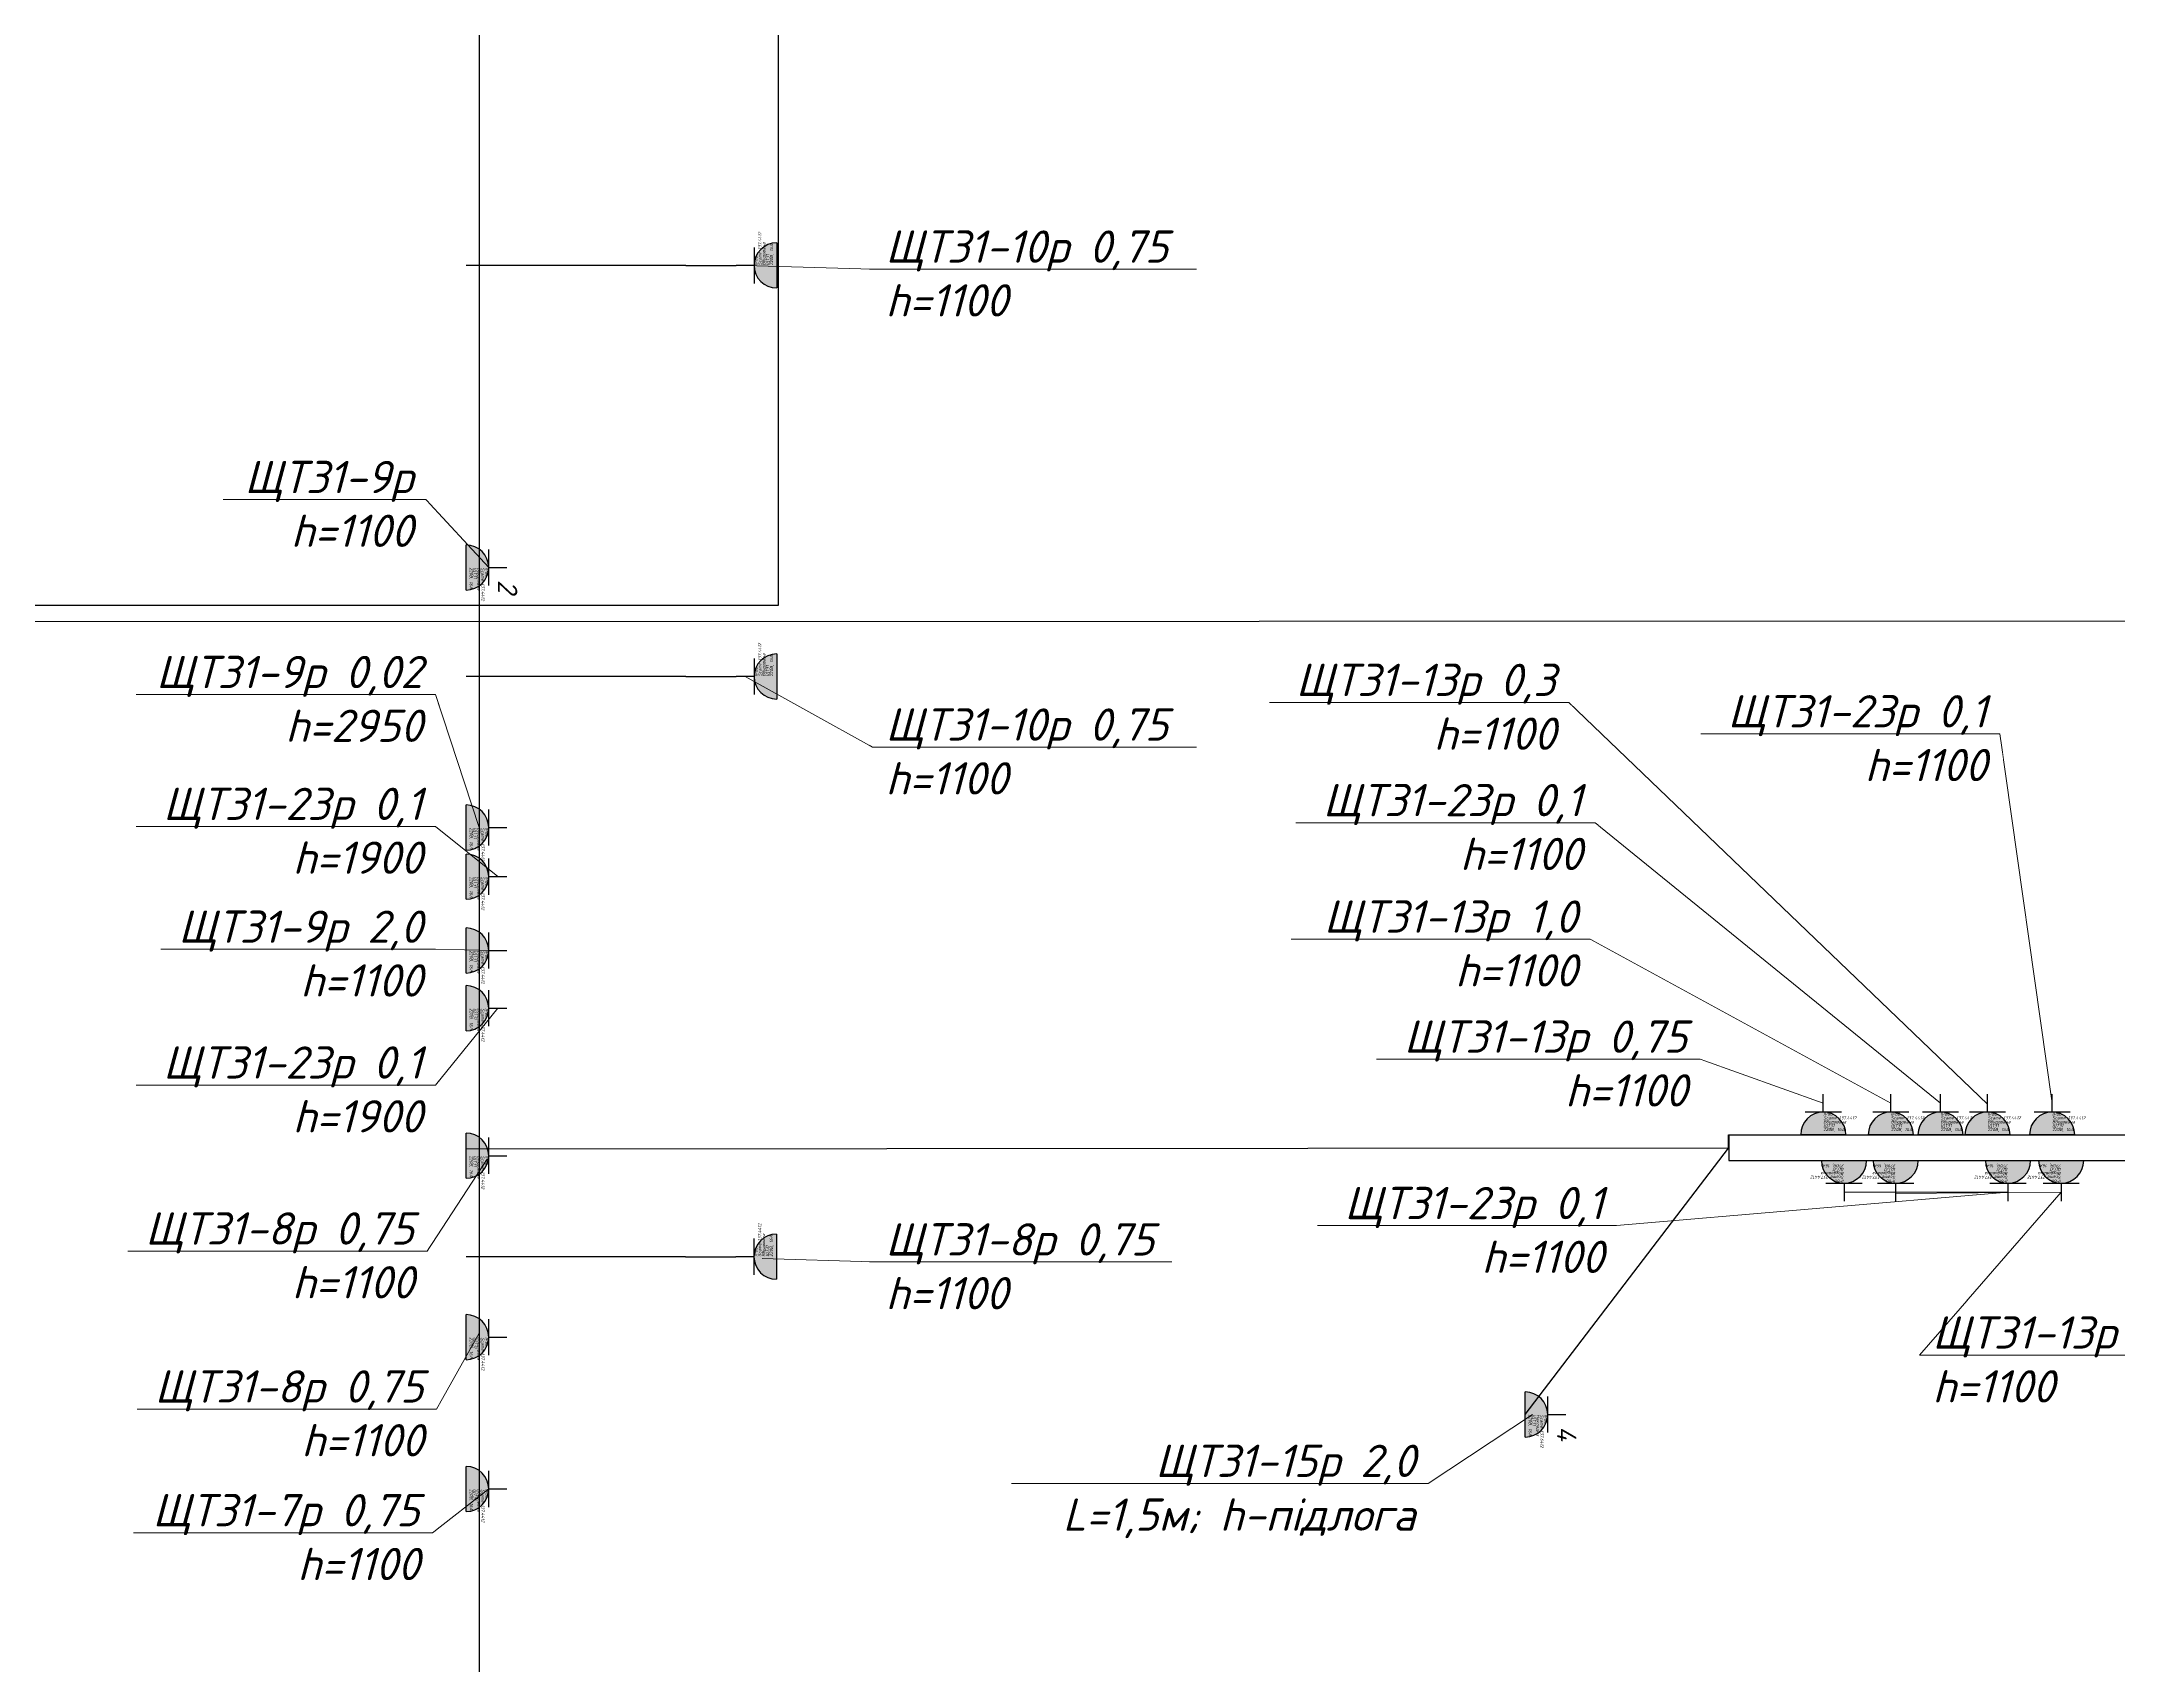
# Model space of a CAD drawing. Header units: millimetres. Extents: x -164867 to 807677, y -316775 to 513985.
# Drawn here: x 165317 to 181409, y 244541 to 257126 of the extents above; entities that cross this region are included whole.
import ezdxf
from ezdxf import colors
from ezdxf.entities.mleader import LeaderData, LeaderLine
from ezdxf.enums import TextEntityAlignment as Align
from ezdxf.math import Vec2, Vec3

# ---------------------------------------------------------------- set-up
doc = ezdxf.new("R2010")
doc.units = ezdxf.units.MM
doc.layers.add('E_Hidden atributes', color=2, linetype='Continuous', plot=False)
for name, color, linetype, lineweight in [('E_В лотку', 5, 'Kabl_in_Lotok', 30), ('E_В лотку_аварійні', 1, 'Kabl_in_Lotok', 30), ('E_Обладнання', 84, 'Continuous', 35), ('E_Позначення', 7, 'Continuous', 15), ('E_Розп. мережі', 5, 'Continuous', 30)]:
    doc.layers.add(name, color=color, linetype=linetype, lineweight=lineweight)
doc.styles.add('GOST 2.304', font='isocpeui.ttf')
doc.styles.add('orientation to layout', font='isocpeui.ttf')
doc.styles.add('ГОСТ 2.304', font='isocpeui.ttf')
doc.linetypes.add('Kabl_in_Lotok', pattern='A,10,[130,ltypeshp.shx,S=1,R=0,X=0,Y=0],1,[130,ltypeshp.shx,S=1,R=90,X=0,Y=-1],1,[130,ltypeshp.shx,S=1,R=0,X=0,Y=0],10', length=22)
doc.linetypes.add('Kabl_in_Tube', pattern='A,10,[133,ltypeshp.shx,S=1,R=0,X=0,Y=0],10', length=20)

# ---------------------------------------------------------------- blocks, each defined once
blk = doc.blocks.new('*U507')
h = blk.add_hatch(color=0)
h.dxf.hatch_style = 1
h.paths.add_polyline_path([(175, 100, 1), (-175, 100)])
at = {"color": 0, "linetype": 'Continuous', "lineweight": 30}
for p, q in [((0, 275), (0, 415)), ((0, 275), (0, 415)), ((0, 275), (0, 415)), ((140, 275), (-140, 275)), ((175, 100), (-175, 100))]:
    blk.add_line(p, q, dxfattribs=at)
blk.add_arc((0, 100), 175, 0, 180, dxfattribs=at)
at = {"color": 0, "style": 'orientation to layout'}
blk.add_attdef('AMOUNT', text='', height=150, dxfattribs=at).set_placement((147, 422), align=Align.MIDDLE_CENTER)
at = {"layer": 'E_Hidden atributes', "style": 'GOST 2.304'}
for tag, p in [('IP', (0, 248)), ('INSTALATION', (0, 188)), ('LOCATION', (0, 158)), ('VENDOR', (0, 218)), ('COLOR', (0, 100)), ('VOLTAGE_CURRENT', (0, 128))]:
    blk.add_attdef(tag, p, '', height=25, dxfattribs=at)
blk = doc.blocks.new('_None')

msp = doc.modelspace()

# ---------------------------------------------------------------- linework, layer by layer
at = {"layer": 'E_В лотку', "ltscale": 100}
for points in [[(188894.84, 270126.54), (188894.84, 268486.46), (168706.07, 268486.46), (168706.07, 221453.41), (180263.37, 221453.41), (180263.37, 219763.54)], [(145985.29, 250858.22), (145985.29, 252626.73), (213101.83, 252644.1)]]:
    msp.add_lwpolyline(points, dxfattribs=at)
at = {"layer": 'E_В лотку_аварійні', "ltscale": 100}
for points in [[(171027.06, 252757.54), (171027.06, 257766.34), (217136.07, 257766.34), (217136.07, 266523.91)], [(143256.07, 251307.54), (143256.07, 252757.54), (171027.06, 252757.54)]]:
    msp.add_lwpolyline(points, dxfattribs=at)
at = {"layer": 'E_Розп. мережі', "color": 30, "linetype": 'Kabl_in_Tube', "ltscale": 60, "true_color": 0xf8991e}
for points in [[(170307.79, 255391.25), (168607.79, 255391.25)], [(170307.79, 252205.63), (168607.79, 252205.63)], [(178387.01, 248549.58), (168606.07, 248543.37)], [(176811.7, 246486.15), (178387.11, 248549.72)], [(170306.07, 247709.08), (168606.07, 247709.08)]]:
    msp.add_lwpolyline(points, dxfattribs=at)
at = {"layer": 'E_Розп. мережі'}
for points in [[(170307.79, 255391.25), (170697.79, 255391.25)], [(170307.79, 252205.63), (170697.79, 252205.63)], [(170306.07, 247709.08), (170696.07, 247709.08)]]:
    msp.add_lwpolyline(points, dxfattribs=at)

# ---------------------------------------------------------------- block references
at = {"layer": 'E_Обладнання'}
for p, rotation, values in [((171112.79, 255391.25), 89.99999999999999, {'INSTALATION': 'Вбудована', 'IP': 'IP66', 'VENDOR': 'Scame 137.4412', 'LOCATION': 'ЩТЗ1', 'VOLTAGE_CURRENT': '220В, 16А'}), ((168506.2, 253049.96), 270, {'AMOUNT': '2', 'INSTALATION': 'Вбудована', 'IP': 'IP66', 'VENDOR': 'Scame 137.4412', 'LOCATION': 'ЩТЗ1', 'VOLTAGE_CURRENT': '220В, 16А'}), ((171112.79, 252205.63), 89.99999999999999, {'INSTALATION': 'Вбудована', 'IP': 'IP66', 'VENDOR': 'Scame 137.4412', 'LOCATION': 'ЩТЗ1', 'VOLTAGE_CURRENT': '220В, 16А'}), ((168506.07, 251034.64), 270, {'INSTALATION': 'Вбудована', 'IP': 'IP66', 'VENDOR': 'Scame 137.4412', 'LOCATION': 'ЩТЗ1', 'VOLTAGE_CURRENT': '220В, 16А'}), ((168506.07, 250654.64), 270, {'INSTALATION': 'Вбудована', 'IP': 'IP66', 'VENDOR': 'Scame 137.4412', 'LOCATION': 'ЩТЗ1', 'VOLTAGE_CURRENT': '220В, 16А'}), ((168506.07, 250082.1), 270, {'INSTALATION': 'Вбудована', 'IP': 'IP66', 'VENDOR': 'Scame 137.4412', 'LOCATION': 'ЩТЗ1', 'VOLTAGE_CURRENT': '220В, 16А'}), ((168506.07, 249634.64), 270, {'INSTALATION': 'Вбудована', 'IP': 'IP66', 'VENDOR': 'Scame 137.4412', 'LOCATION': 'ЩТЗ1', 'VOLTAGE_CURRENT': '220В, 16А'}), ((168506.2, 248491.75), 270, {'INSTALATION': 'Вбудована', 'IP': 'IP66', 'VENDOR': 'Scame 137.4412', 'LOCATION': 'ЩТЗ1', 'VOLTAGE_CURRENT': '220В, 16А'}), ((179282.69, 248554.15), 180, {'INSTALATION': 'Вбудована', 'IP': 'IP66', 'VENDOR': 'Scame 137.4412', 'LOCATION': 'ЩТЗ1', 'VOLTAGE_CURRENT': '220В, 16А'}), ((179682.69, 248554.15), 180, {'INSTALATION': 'Вбудована', 'IP': 'IP66', 'VENDOR': 'Scame 137.4412', 'LOCATION': 'ЩТЗ1', 'VOLTAGE_CURRENT': '220В, 16А'}), ((180552.69, 248554.15), 180, {'INSTALATION': 'Вбудована', 'IP': 'IP66', 'VENDOR': 'Scame 137.4412', 'LOCATION': 'ЩТЗ1', 'VOLTAGE_CURRENT': '220В, 16А'}), ((180965.14, 248554.15), 180, {'INSTALATION': 'Вбудована', 'IP': 'IP66', 'VENDOR': 'Scame 137.4412', 'LOCATION': 'ЩТЗ1', 'VOLTAGE_CURRENT': '220В, 16А'}), ((171111.07, 247709.08), 89.99999999999999, {'INSTALATION': 'Вбудована', 'IP': 'IP66', 'VENDOR': 'Scame 137.4412', 'LOCATION': 'ЩТЗ1', 'VOLTAGE_CURRENT': '220В, 16А'}), ((168506.07, 247085.61), 270, {'INSTALATION': 'Вбудована', 'IP': 'IP66', 'VENDOR': 'Scame 137.4412', 'LOCATION': 'ЩТЗ1', 'VOLTAGE_CURRENT': '220В, 16А'}), ((176711.7, 246486.15), 270, {'AMOUNT': '4', 'INSTALATION': 'Накладна', 'IP': 'IP66', 'VENDOR': 'Scame 137.6412', 'LOCATION': 'ЩТЗ1', 'VOLTAGE_CURRENT': '220В, 16А'}), ((168506.4, 245909), 270, {'INSTALATION': 'Вбудована', 'IP': 'IP66', 'VENDOR': 'Scame 137.4412', 'LOCATION': 'ЩТЗ1', 'VOLTAGE_CURRENT': '220В, 16А'})]:
    msp.add_blockref('*U507', p, dxfattribs=dict(at, rotation=rotation)).add_auto_attribs(values)
for p in [(179121.76, 248554.42), (179645.04, 248554.42), (180030.04, 248554.42), (180394.39, 248554.42), (180895.04, 248554.42)]:
    msp.add_blockref('*U507', p, dxfattribs=at).add_auto_attribs({'INSTALATION': 'Вбудована', 'IP': 'IP66', 'VENDOR': 'Scame 137.4412', 'LOCATION': 'ЩТЗ1', 'VOLTAGE_CURRENT': '220В, 16А'})

# ---------------------------------------------------------------- next in the draw order: leaders
at = {"layer": 'E_Позначення'}
ml = msp.add_multileader_mtext('Standard', dxfattribs=at)
ml.set_content('ЩТЗ1-10р 0,75\\Ph=1100', color=256, style='ГОСТ 2.304')
ml.set_leader_properties(color=256, linetype='ByLayer', lineweight=-1)
ml.set_arrow_properties(name='NONE')
ml.build(insert=Vec2(0, 0))
ml.multileader.update_dxf_attribs({"has_dogleg": 0, "text_left_attachment_type": 6, "text_right_attachment_type": 6, "text_top_attachment_type": 10, "dogleg_length": 0, "arrow_head_size": 1})
ctx = ml.context
ctx.base_point, ctx.char_height, ctx.arrow_head_size, ctx.landing_gap_size, ctx.plane_origin = Vec3(171756.07, 255362.23), 250, 1, 100, Vec3(169945.17, 254682.48)
ctx.left_attachment, ctx.right_attachment = 6, 6
notes = []
notes.append((ctx, [(0, (1, 1, 0), (171756.07, 255362.23), (1, 0), 0, [(2, [(170767.79, 255391.25)], 0, [])])]))
ctx.mtext.insert, ctx.mtext.flow_direction = Vec3(171856.07, 255662.23), 5
ctx.mtext.has_bg_fill, ctx.mtext.bg_color, ctx.mtext.bg_scale_factor, ctx.mtext.bg_transparency, ctx.mtext.use_window_bg_color = 1, -1027028792, 1.5, 0, 1
ml = msp.add_multileader_mtext('Standard', dxfattribs=at)
ml.set_content('ЩТЗ1-9р\\Ph=1100', color=256, style='ГОСТ 2.304')
ml.set_leader_properties(color=256, linetype='ByLayer', lineweight=-1)
ml.set_arrow_properties(name='NONE')
ml.build(insert=Vec2(0, 0))
ml.multileader.update_dxf_attribs({"has_dogleg": 0, "text_left_attachment_type": 6, "text_right_attachment_type": 6, "text_top_attachment_type": 10, "dogleg_length": 0, "arrow_head_size": 1})
ctx = ml.context
ctx.base_point, ctx.char_height, ctx.arrow_head_size, ctx.landing_gap_size, ctx.plane_origin = Vec3(166705.49, 253576.48), 250, 1, 100, Vec3(168028.44, 252418.1)
ctx.left_attachment, ctx.right_attachment, ctx.text_align_type = 6, 6, 2
notes.append((ctx, [(1, (1, 1, 0), (168294.89, 253576.48), (-1, 0), 0, [(2, [(168781.2, 253049.96)], 0, [])])]))
ctx.mtext.insert, ctx.mtext.alignment, ctx.mtext.flow_direction = Vec3(168194.89, 253876.48), 3, 5
ctx.mtext.has_bg_fill, ctx.mtext.bg_color, ctx.mtext.bg_scale_factor, ctx.mtext.bg_transparency, ctx.mtext.use_window_bg_color = 1, -1027028792, 1.5, 0, 1
ml = msp.add_multileader_mtext('Standard', dxfattribs=at)
ml.set_content('ЩТЗ1-9р 0,02\\Ph=2950', color=256, style='ГОСТ 2.304')
ml.set_leader_properties(color=256, linetype='ByLayer', lineweight=-1)
ml.set_arrow_properties(name='NONE')
ml.build(insert=Vec2(0, 0))
ml.multileader.update_dxf_attribs({"has_dogleg": 0, "text_left_attachment_type": 6, "text_right_attachment_type": 6, "text_top_attachment_type": 10, "dogleg_length": 0, "arrow_head_size": 1})
ctx = ml.context
ctx.base_point, ctx.char_height, ctx.arrow_head_size, ctx.landing_gap_size, ctx.plane_origin = Vec3(165971.73, 252065.52), 250, 1, 100, Vec3(168028.44, 250382.02)
ctx.left_attachment, ctx.right_attachment, ctx.text_align_type = 6, 6, 2
notes.append((ctx, [(1, (1, 1, 0), (168367.76, 252065.52), (-1, 0), 0, [(2, [(168706.07, 251034.64)], 0, [])])]))
ctx.mtext.insert, ctx.mtext.alignment, ctx.mtext.flow_direction = Vec3(168267.76, 252365.52), 3, 5
ctx.mtext.has_bg_fill, ctx.mtext.bg_color, ctx.mtext.bg_scale_factor, ctx.mtext.bg_transparency, ctx.mtext.use_window_bg_color = 1, -1027028792, 1.5, 0, 1
ml = msp.add_multileader_mtext('Standard', dxfattribs=at)
ml.set_content('ЩТЗ1-10р 0,75\\Ph=1100', color=256, style='ГОСТ 2.304')
ml.set_leader_properties(color=256, linetype='ByLayer', lineweight=-1)
ml.set_arrow_properties(name='NONE')
ml.build(insert=Vec2(0, 0))
ml.multileader.update_dxf_attribs({"has_dogleg": 0, "text_left_attachment_type": 6, "text_right_attachment_type": 6, "text_top_attachment_type": 10, "dogleg_length": 0, "arrow_head_size": 1})
ctx = ml.context
ctx.base_point, ctx.char_height, ctx.arrow_head_size, ctx.landing_gap_size, ctx.plane_origin = Vec3(171756.07, 251658.12), 250, 1, 100, Vec3(169945.17, 251496.86)
ctx.left_attachment, ctx.right_attachment = 6, 6
notes.append((ctx, [(0, (1, 1, 0), (171756.07, 251658.12), (1, 0), 0, [(2, [(170767.79, 252205.63)], 0, [])])]))
ctx.mtext.insert, ctx.mtext.flow_direction = Vec3(171856.07, 251958.12), 5
ctx.mtext.has_bg_fill, ctx.mtext.bg_color, ctx.mtext.bg_scale_factor, ctx.mtext.bg_transparency, ctx.mtext.use_window_bg_color = 1, -1027028792, 1.5, 0, 1
ml = msp.add_multileader_mtext('Standard', dxfattribs=at)
ml.set_content('ЩТЗ1-9р 2,0\\Ph=1100', color=256, style='ГОСТ 2.304')
ml.set_leader_properties(color=256, linetype='ByLayer', lineweight=-1)
ml.set_arrow_properties(name='NONE')
ml.build(insert=Vec2(0, 0))
ml.multileader.update_dxf_attribs({"has_dogleg": 0, "text_left_attachment_type": 6, "text_right_attachment_type": 6, "text_top_attachment_type": 10, "dogleg_length": 0, "arrow_head_size": 1})
ctx = ml.context
ctx.base_point, ctx.char_height, ctx.arrow_head_size, ctx.landing_gap_size, ctx.plane_origin = Vec3(166162.4, 250091.62), 250, 1, 100, Vec3(168028.44, 249429.34)
ctx.left_attachment, ctx.right_attachment, ctx.text_align_type = 6, 6, 2
notes.append((ctx, [(1, (1, 1, 0), (168368.27, 250091.62), (-1, 0), 0, [(2, [(168818.44, 250082.1)], 0, [])])]))
ctx.mtext.insert, ctx.mtext.alignment, ctx.mtext.flow_direction = Vec3(168268.27, 250391.62), 3, 5
ctx.mtext.has_bg_fill, ctx.mtext.bg_color, ctx.mtext.bg_scale_factor, ctx.mtext.bg_transparency, ctx.mtext.use_window_bg_color = 1, -1027028792, 1.5, 0, 1
ml = msp.add_multileader_mtext('Standard', dxfattribs=at)
ml.set_content('ЩТЗ1-13р 0,75\\Ph=1100', color=256, style='ГОСТ 2.304')
ml.set_leader_properties(color=256, linetype='ByLayer', lineweight=-1)
ml.set_arrow_properties(name='NONE')
ml.build(insert=Vec2(0, 0))
ml.multileader.update_dxf_attribs({"has_dogleg": 0, "text_left_attachment_type": 6, "text_right_attachment_type": 6, "text_top_attachment_type": 10, "dogleg_length": 0, "arrow_head_size": 1})
ctx = ml.context
ctx.base_point, ctx.char_height, ctx.arrow_head_size, ctx.landing_gap_size, ctx.plane_origin = Vec3(175644.27, 249239.73), 250, 1, 100, Vec3(178299.13, 248190.65)
ctx.left_attachment, ctx.right_attachment, ctx.text_align_type = 6, 6, 2
notes.append((ctx, [(1, (1, 1, 0), (178168.14, 249239.73), (-1, 0), 0, [(2, [(179121.75, 248899.42)], 0, [])])]))
ctx.mtext.insert, ctx.mtext.alignment, ctx.mtext.flow_direction = Vec3(178068.14, 249539.73), 3, 5
ctx.mtext.has_bg_fill, ctx.mtext.bg_color, ctx.mtext.bg_scale_factor, ctx.mtext.bg_transparency, ctx.mtext.use_window_bg_color = 1, -1027028792, 1.5, 0, 1
ml = msp.add_multileader_mtext('Standard', dxfattribs=at)
ml.set_content('ЩТЗ1-13р 0,75\\Ph=1100', color=256, style='ГОСТ 2.304')
ml.set_leader_properties(color=256, linetype='ByLayer', lineweight=-1)
ml.set_arrow_properties(name='NONE')
ml.build(insert=Vec2(0, 0))
ml.multileader.update_dxf_attribs({"has_dogleg": 0, "text_left_attachment_type": 6, "text_right_attachment_type": 6, "text_top_attachment_type": 10, "dogleg_length": 0, "arrow_head_size": 1})
ctx = ml.context
ctx.base_point, ctx.char_height, ctx.arrow_head_size, ctx.landing_gap_size, ctx.plane_origin = Vec3(179867.06, 246946.37), 250, 1, 100, Vec3(178857.29, 247489.34)
ctx.left_attachment, ctx.right_attachment = 6, 6
notes.append((ctx, [(0, (1, 1, 0), (179867.06, 246946.37), (1, 0), 0, [(0, [(179679.91, 248198.11), (180965.14, 248209.15)], 0, [])])]))
ctx.mtext.insert, ctx.mtext.flow_direction = Vec3(179967.06, 247246.37), 5
ctx.mtext.has_bg_fill, ctx.mtext.bg_color, ctx.mtext.bg_scale_factor, ctx.mtext.bg_transparency, ctx.mtext.use_window_bg_color = 1, -1027028792, 1.5, 0, 1
ml = msp.add_multileader_mtext('Standard', dxfattribs=at)
ml.set_content('ЩТЗ1-8р 0,75\\Ph=1100', color=256, style='ГОСТ 2.304')
ml.set_leader_properties(color=256, linetype='ByLayer', lineweight=-1)
ml.set_arrow_properties(name='NONE')
ml.build(insert=Vec2(0, 0))
ml.multileader.update_dxf_attribs({"has_dogleg": 0, "text_left_attachment_type": 6, "text_right_attachment_type": 6, "text_top_attachment_type": 10, "dogleg_length": 0, "arrow_head_size": 1})
ctx = ml.context
ctx.base_point, ctx.char_height, ctx.arrow_head_size, ctx.landing_gap_size, ctx.plane_origin = Vec3(171756.07, 247668.16), 250, 1, 100, Vec3(169943.44, 247056.31)
ctx.left_attachment, ctx.right_attachment = 6, 6
notes.append((ctx, [(0, (1, 1, 0), (171756.07, 247668.16), (1, 0), 0, [(2, [(170900.87, 247695.75)], 0, [])])]))
ctx.mtext.insert, ctx.mtext.flow_direction = Vec3(171856.07, 247968.16), 5
ctx.mtext.has_bg_fill, ctx.mtext.bg_color, ctx.mtext.bg_scale_factor, ctx.mtext.bg_transparency, ctx.mtext.use_window_bg_color = 1, -1027028792, 1.5, 0, 1
ml = msp.add_multileader_mtext('Standard', dxfattribs=at)
ml.set_content('ЩТЗ1-15р 2,0\\PL=1,5м; h-підлога', color=256, style='ГОСТ 2.304')
ml.set_leader_properties(color=256, linetype='ByLayer', lineweight=-1)
ml.set_arrow_properties(name='NONE')
ml.build(insert=Vec2(0, 0))
ml.multileader.update_dxf_attribs({"has_dogleg": 0, "text_left_attachment_type": 6, "text_right_attachment_type": 6, "text_top_attachment_type": 10, "dogleg_length": 0, "arrow_head_size": 1})
ctx = ml.context
ctx.base_point, ctx.char_height, ctx.arrow_head_size, ctx.landing_gap_size, ctx.plane_origin = Vec3(173084.81, 245952.21), 250, 1, 100, Vec3(180941.04, 244807.38)
ctx.left_attachment, ctx.right_attachment, ctx.text_align_type = 6, 6, 2
notes.append((ctx, [(1, (1, 1, 0), (176061.7, 245952.21), (-1, 0), 0, [(2, [(176869.89, 246486.15)], 0, [])])]))
ctx.mtext.insert, ctx.mtext.alignment, ctx.mtext.flow_direction = Vec3(175961.7, 246252.21), 3, 5
ctx.mtext.has_bg_fill, ctx.mtext.bg_color, ctx.mtext.bg_scale_factor, ctx.mtext.bg_transparency, ctx.mtext.use_window_bg_color = 1, -1027028792, 1.5, 0, 1
ml = msp.add_multileader_mtext('Standard', dxfattribs=at)
ml.set_content('ЩТЗ1-7р 0,75\\Ph=1100', color=256, style='ГОСТ 2.304')
ml.set_leader_properties(color=256, linetype='ByLayer', lineweight=-1)
ml.set_arrow_properties(name='NONE')
ml.build(insert=Vec2(0, 0))
ml.multileader.update_dxf_attribs({"has_dogleg": 0, "text_left_attachment_type": 6, "text_right_attachment_type": 6, "text_top_attachment_type": 10, "dogleg_length": 0, "arrow_head_size": 1})
ctx = ml.context
ctx.base_point, ctx.char_height, ctx.arrow_head_size, ctx.landing_gap_size, ctx.plane_origin = Vec3(165940.22, 245569.44), 250, 1, 100, Vec3(168028.44, 245256.23)
ctx.left_attachment, ctx.right_attachment, ctx.text_align_type = 6, 6, 2
notes.append((ctx, [(1, (1, 1, 0), (168346.09, 245569.44), (-1, 0), 0, [(2, [(168781.4, 245909)], 0, [])])]))
ctx.mtext.insert, ctx.mtext.alignment, ctx.mtext.flow_direction = Vec3(168246.09, 245869.44), 3, 5
ctx.mtext.has_bg_fill, ctx.mtext.bg_color, ctx.mtext.bg_scale_factor, ctx.mtext.bg_transparency, ctx.mtext.use_window_bg_color = 1, -1027028792, 1.5, 0, 1
ml = msp.add_multileader_mtext('Standard', dxfattribs=at)
ml.set_content('ЩТЗ1-17р 0,75\\Ph=1100', color=256, style='ГОСТ 2.304')
ml.set_leader_properties(color=256, linetype='ByLayer', lineweight=-1)
ml.set_arrow_properties(name='NONE')
ml.build(insert=Vec2(0, 0))
ml.multileader.update_dxf_attribs({"has_dogleg": 0, "text_left_attachment_type": 6, "text_right_attachment_type": 6, "text_top_attachment_type": 10, "dogleg_length": 0, "arrow_head_size": 1})
ctx = ml.context
ctx.base_point, ctx.char_height, ctx.arrow_head_size, ctx.landing_gap_size, ctx.plane_origin = Vec3(179450.45, 243641.8), 250, 1, 100, Vec3(181595.73, 244224.97)
ctx.left_attachment, ctx.right_attachment, ctx.text_align_type = 6, 6, 2
notes.append((ctx, [(1, (1, 1, 0), (181985.68, 243641.8), (-1, 0), 0, [(1, [(182418.35, 245393.74), (184166.39, 245414.72), (186188.8, 245412.76)], 0, [])])]))
ctx.mtext.insert, ctx.mtext.alignment, ctx.mtext.flow_direction = Vec3(181885.68, 243941.8), 3, 5
ctx.mtext.has_bg_fill, ctx.mtext.bg_color, ctx.mtext.bg_scale_factor, ctx.mtext.bg_transparency, ctx.mtext.use_window_bg_color = 1, -1027028792, 1.5, 0, 1
for ctx, leaders in notes:
    for number, flags, end, landing, length, lines in leaders:
        leader = LeaderData()
        leader.index, (leader.has_last_leader_line, leader.has_dogleg_vector, leader.attachment_direction) = number, flags
        leader.last_leader_point, leader.dogleg_vector, leader.dogleg_length = Vec3(end), Vec3(landing), length
        for number, points, colour, breaks in lines:
            line = LeaderLine()
            line.index, line.vertices, line.color, line.breaks = number, Vec3.list(points), colors.encode_raw_color(colour), breaks
            leader.lines.append(line)
        ctx.leaders.append(leader)

# ---------------------------------------------------------------- next in the draw order: linework, layer by layer
at = {"layer": 'E_Розп. мережі', "ltscale": 100}
msp.add_lwpolyline([(178387.01, 248549.58), (178387.01, 248654.42), (185791.89, 248654.42)], dxfattribs=at)

# ---------------------------------------------------------------- next in the draw order: leaders
at = {"layer": 'E_Позначення'}
ml = msp.add_multileader_mtext('Standard', dxfattribs=at)
ml.set_content('ЩТЗ1-23р 0,1\\Ph=1900', color=256, style='ГОСТ 2.304')
ml.set_leader_properties(color=256, linetype='ByLayer', lineweight=-1)
ml.set_arrow_properties(name='NONE')
ml.build(insert=Vec2(0, 0))
ml.multileader.update_dxf_attribs({"has_dogleg": 0, "text_left_attachment_type": 6, "text_right_attachment_type": 6, "text_top_attachment_type": 10, "dogleg_length": 0, "arrow_head_size": 1})
ctx = ml.context
ctx.base_point, ctx.char_height, ctx.arrow_head_size, ctx.landing_gap_size, ctx.plane_origin = Vec3(166012.07, 251043.53), 250, 1, 100, Vec3(168028.44, 249430.64)
ctx.left_attachment, ctx.right_attachment, ctx.text_align_type = 6, 6, 2
notes = []
notes.append((ctx, [(1, (1, 1, 0), (168367.76, 251043.53), (-1, 0), 0, [(2, [(168851.07, 250654.64)], 0, [])])]))
ctx.mtext.insert, ctx.mtext.alignment, ctx.mtext.flow_direction = Vec3(168267.76, 251343.53), 3, 5
ctx.mtext.has_bg_fill, ctx.mtext.bg_color, ctx.mtext.bg_scale_factor, ctx.mtext.bg_transparency, ctx.mtext.use_window_bg_color = 1, -1027028792, 1.5, 0, 1
ml = msp.add_multileader_mtext('Standard', dxfattribs=at)
ml.set_content('ЩТЗ1-13р 1,0\\Ph=1100', color=256, style='ГОСТ 2.304')
ml.set_leader_properties(color=256, linetype='ByLayer', lineweight=-1)
ml.set_arrow_properties(name='NONE')
ml.build(insert=Vec2(0, 0))
ml.multileader.update_dxf_attribs({"has_dogleg": 0, "text_left_attachment_type": 6, "text_right_attachment_type": 6, "text_top_attachment_type": 10, "dogleg_length": 0, "arrow_head_size": 1})
ctx = ml.context
ctx.base_point, ctx.char_height, ctx.arrow_head_size, ctx.landing_gap_size, ctx.plane_origin = Vec3(175032.82, 250170), 250, 1, 100, Vec3(178872.42, 248190.65)
ctx.left_attachment, ctx.right_attachment, ctx.text_align_type = 6, 6, 2
notes.append((ctx, [(1, (1, 1, 0), (177316.34, 250170), (-1, 0), 0, [(2, [(179645.04, 248899.42)], 0, [])])]))
ctx.mtext.insert, ctx.mtext.alignment, ctx.mtext.flow_direction = Vec3(177216.34, 250470), 3, 5
ctx.mtext.has_bg_fill, ctx.mtext.bg_color, ctx.mtext.bg_scale_factor, ctx.mtext.bg_transparency, ctx.mtext.use_window_bg_color = 1, -1027028792, 1.5, 0, 1
ml = msp.add_multileader_mtext('Standard', dxfattribs=at)
ml.set_content('ЩТЗ1-23р 0,1\\Ph=1100', color=256, style='ГОСТ 2.304')
ml.set_leader_properties(color=256, linetype='ByLayer', lineweight=-1)
ml.set_arrow_properties(name='NONE')
ml.build(insert=Vec2(0, 0))
ml.multileader.update_dxf_attribs({"has_dogleg": 0, "text_left_attachment_type": 6, "text_right_attachment_type": 6, "text_top_attachment_type": 10, "dogleg_length": 0, "arrow_head_size": 1})
ctx = ml.context
ctx.base_point, ctx.char_height, ctx.arrow_head_size, ctx.landing_gap_size, ctx.plane_origin = Vec3(175165.25, 247949.79), 250, 1, 100, Vec3(178510.06, 247500.39)
ctx.left_attachment, ctx.right_attachment, ctx.text_align_type = 6, 6, 2
notes.append((ctx, [(1, (1, 1, 0), (177520.93, 247949.79), (-1, 0), 0, [(0, [(179282.69, 248209.15), (180552.69, 248209.15)], 0, [])])]))
ctx.mtext.insert, ctx.mtext.alignment, ctx.mtext.flow_direction = Vec3(177420.93, 248249.79), 3, 5
ctx.mtext.has_bg_fill, ctx.mtext.bg_color, ctx.mtext.bg_scale_factor, ctx.mtext.bg_transparency, ctx.mtext.use_window_bg_color = 1, -1027028792, 1.5, 0, 1
ml = msp.add_multileader_mtext('Standard', dxfattribs=at)
ml.set_content('ЩТЗ1-8р 0,75\\Ph=1100', color=256, style='ГОСТ 2.304')
ml.set_leader_properties(color=256, linetype='ByLayer', lineweight=-1)
ml.set_arrow_properties(name='NONE')
ml.build(insert=Vec2(0, 0))
ml.multileader.update_dxf_attribs({"has_dogleg": 0, "text_left_attachment_type": 6, "text_right_attachment_type": 6, "text_top_attachment_type": 10, "dogleg_length": 0, "arrow_head_size": 1})
ctx = ml.context
ctx.base_point, ctx.char_height, ctx.arrow_head_size, ctx.landing_gap_size, ctx.plane_origin = Vec3(165981.94, 246528.57), 250, 1, 100, Vec3(168028.44, 246429.36)
ctx.left_attachment, ctx.right_attachment, ctx.text_align_type = 6, 6, 2
notes.append((ctx, [(1, (1, 1, 0), (168376.64, 246528.57), (-1, 0), 0, [(2, [(168706.07, 247116.55)], 0, [])])]))
ctx.mtext.insert, ctx.mtext.alignment, ctx.mtext.flow_direction = Vec3(168276.64, 246828.57), 3, 5
ctx.mtext.has_bg_fill, ctx.mtext.bg_color, ctx.mtext.bg_scale_factor, ctx.mtext.bg_transparency, ctx.mtext.use_window_bg_color = 1, -1027028792, 1.5, 0, 1
for ctx, leaders in notes:
    for number, flags, end, landing, length, lines in leaders:
        leader = LeaderData()
        leader.index, (leader.has_last_leader_line, leader.has_dogleg_vector, leader.attachment_direction) = number, flags
        leader.last_leader_point, leader.dogleg_vector, leader.dogleg_length = Vec3(end), Vec3(landing), length
        for number, points, colour, breaks in lines:
            line = LeaderLine()
            line.index, line.vertices, line.color, line.breaks = number, Vec3.list(points), colors.encode_raw_color(colour), breaks
            leader.lines.append(line)
        ctx.leaders.append(leader)

# ---------------------------------------------------------------- next in the draw order: linework, layer by layer
at = {"layer": 'E_Розп. мережі', "ltscale": 100}
for points in [[(178389.34, 248654.42), (178389.34, 248454.15)], [(178389.34, 248454.15), (185799.74, 248454.15)]]:
    msp.add_lwpolyline(points, dxfattribs=at)

# ---------------------------------------------------------------- next in the draw order: leaders
at = {"layer": 'E_Позначення'}
ml = msp.add_multileader_mtext('Standard', dxfattribs=at)
ml.set_content('ЩТЗ1-13р 0,3\\Ph=1100', color=256, style='ГОСТ 2.304')
ml.set_leader_properties(color=256, linetype='ByLayer', lineweight=-1)
ml.set_arrow_properties(name='NONE')
ml.build(insert=Vec2(0, 0))
ml.multileader.update_dxf_attribs({"has_dogleg": 0, "text_left_attachment_type": 6, "text_right_attachment_type": 6, "text_top_attachment_type": 10, "dogleg_length": 0, "arrow_head_size": 1})
ctx = ml.context
ctx.base_point, ctx.char_height, ctx.arrow_head_size, ctx.landing_gap_size, ctx.plane_origin = Vec3(174805.62, 252004.29), 250, 1, 100, Vec3(178872.42, 249136.06)
ctx.left_attachment, ctx.right_attachment, ctx.text_align_type = 6, 6, 2
notes = []
notes.append((ctx, [(1, (1, 1, 0), (177149.74, 252004.29), (-1, 0), 0, [(2, [(180394.39, 248891.3)], 0, [])])]))
ctx.mtext.insert, ctx.mtext.alignment, ctx.mtext.flow_direction = Vec3(177049.74, 252304.29), 3, 5
ctx.mtext.has_bg_fill, ctx.mtext.bg_color, ctx.mtext.bg_scale_factor, ctx.mtext.bg_transparency, ctx.mtext.use_window_bg_color = 1, -1027028792, 1.5, 0, 1
ml = msp.add_multileader_mtext('Standard', dxfattribs=at)
ml.set_content('ЩТЗ1-8р 0,75\\Ph=1100', color=256, style='ГОСТ 2.304')
ml.set_leader_properties(color=256, linetype='ByLayer', lineweight=-1)
ml.set_arrow_properties(name='NONE')
ml.build(insert=Vec2(0, 0))
ml.multileader.update_dxf_attribs({"has_dogleg": 0, "text_left_attachment_type": 6, "text_right_attachment_type": 6, "text_top_attachment_type": 10, "dogleg_length": 0, "arrow_head_size": 1})
ctx = ml.context
ctx.base_point, ctx.char_height, ctx.arrow_head_size, ctx.landing_gap_size, ctx.plane_origin = Vec3(165908.77, 247752.84), 250, 1, 100, Vec3(167947.03, 247757.44)
ctx.left_attachment, ctx.right_attachment, ctx.text_align_type = 6, 6, 2
notes.append((ctx, [(1, (1, 1, 0), (168303.47, 247752.84), (-1, 0), 0, [(2, [(168769.66, 248466.21)], 0, [])])]))
ctx.mtext.insert, ctx.mtext.alignment, ctx.mtext.flow_direction = Vec3(168203.47, 248052.84), 3, 5
ctx.mtext.has_bg_fill, ctx.mtext.bg_color, ctx.mtext.bg_scale_factor, ctx.mtext.bg_transparency, ctx.mtext.use_window_bg_color = 1, -1027028792, 1.5, 0, 1
for ctx, leaders in notes:
    for number, flags, end, landing, length, lines in leaders:
        leader = LeaderData()
        leader.index, (leader.has_last_leader_line, leader.has_dogleg_vector, leader.attachment_direction) = number, flags
        leader.last_leader_point, leader.dogleg_vector, leader.dogleg_length = Vec3(end), Vec3(landing), length
        for number, points, colour, breaks in lines:
            line = LeaderLine()
            line.index, line.vertices, line.color, line.breaks = number, Vec3.list(points), colors.encode_raw_color(colour), breaks
            leader.lines.append(line)
        ctx.leaders.append(leader)

# ---------------------------------------------------------------- next in the draw order: leaders
ml = msp.add_multileader_mtext('Standard', dxfattribs=at)
ml.set_content('ЩТЗ1-23р 0,1\\Ph=1100', color=256, style='ГОСТ 2.304')
ml.set_leader_properties(color=256, linetype='ByLayer', lineweight=-1)
ml.set_arrow_properties(name='NONE')
ml.build(insert=Vec2(0, 0))
ml.multileader.update_dxf_attribs({"has_dogleg": 0, "text_left_attachment_type": 6, "text_right_attachment_type": 6, "text_top_attachment_type": 10, "dogleg_length": 0, "arrow_head_size": 1})
ctx = ml.context
ctx.base_point, ctx.char_height, ctx.arrow_head_size, ctx.landing_gap_size, ctx.plane_origin = Vec3(174998.1, 251072.31), 250, 1, 100, Vec3(179257.42, 248190.65)
ctx.left_attachment, ctx.right_attachment, ctx.text_align_type = 6, 6, 2
notes = []
notes.append((ctx, [(1, (1, 1, 0), (177353.78, 251072.31), (-1, 0), 0, [(2, [(180030.04, 248899.42)], 0, [])])]))
ctx.mtext.insert, ctx.mtext.alignment, ctx.mtext.flow_direction = Vec3(177253.78, 251372.31), 3, 5
ctx.mtext.has_bg_fill, ctx.mtext.bg_color, ctx.mtext.bg_scale_factor, ctx.mtext.bg_transparency, ctx.mtext.use_window_bg_color = 1, -1027028792, 1.5, 0, 1
ml = msp.add_multileader_mtext('Standard', dxfattribs=at)
ml.set_content('ЩТЗ1-23р 0,1\\Ph=1900', color=256, style='ГОСТ 2.304')
ml.set_leader_properties(color=256, linetype='ByLayer', lineweight=-1)
ml.set_arrow_properties(name='NONE')
ml.build(insert=Vec2(0, 0))
ml.multileader.update_dxf_attribs({"has_dogleg": 0, "text_left_attachment_type": 6, "text_right_attachment_type": 6, "text_top_attachment_type": 10, "dogleg_length": 0, "arrow_head_size": 1})
ctx = ml.context
ctx.base_point, ctx.char_height, ctx.arrow_head_size, ctx.landing_gap_size, ctx.plane_origin = Vec3(166012.07, 249039), 250, 1, 100, Vec3(168028.44, 247677.5)
ctx.left_attachment, ctx.right_attachment, ctx.text_align_type = 6, 6, 2
notes.append((ctx, [(1, (1, 1, 0), (168367.76, 249039), (-1, 0), 0, [(2, [(168851.07, 249634.64)], 0, [])])]))
ctx.mtext.insert, ctx.mtext.alignment, ctx.mtext.flow_direction = Vec3(168267.76, 249339), 3, 5
ctx.mtext.has_bg_fill, ctx.mtext.bg_color, ctx.mtext.bg_scale_factor, ctx.mtext.bg_transparency, ctx.mtext.use_window_bg_color = 1, -1027028792, 1.5, 0, 1
for ctx, leaders in notes:
    for number, flags, end, landing, length, lines in leaders:
        leader = LeaderData()
        leader.index, (leader.has_last_leader_line, leader.has_dogleg_vector, leader.attachment_direction) = number, flags
        leader.last_leader_point, leader.dogleg_vector, leader.dogleg_length = Vec3(end), Vec3(landing), length
        for number, points, colour, breaks in lines:
            line = LeaderLine()
            line.index, line.vertices, line.color, line.breaks = number, Vec3.list(points), colors.encode_raw_color(colour), breaks
            leader.lines.append(line)
        ctx.leaders.append(leader)

# ---------------------------------------------------------------- next in the draw order: leaders
ml = msp.add_multileader_mtext('Standard', dxfattribs=at)
ml.set_content('ЩТЗ1-23р 0,1\\Ph=1100', color=256, style='ГОСТ 2.304')
ml.set_leader_properties(color=256, linetype='ByLayer', lineweight=-1)
ml.set_arrow_properties(name='NONE')
ml.build(insert=Vec2(0, 0))
ml.multileader.update_dxf_attribs({"has_dogleg": 0, "text_left_attachment_type": 6, "text_right_attachment_type": 6, "text_top_attachment_type": 10, "dogleg_length": 0, "arrow_head_size": 1})
ctx = ml.context
ctx.base_point, ctx.char_height, ctx.arrow_head_size, ctx.landing_gap_size, ctx.plane_origin = Vec3(178134.42, 251761.06), 250, 1, 100, Vec3(180122.42, 248190.65)
ctx.left_attachment, ctx.right_attachment, ctx.text_align_type = 6, 6, 2
notes = []
notes.append((ctx, [(1, (1, 1, 0), (180490.1, 251761.06), (-1, 0), 0, [(2, [(180895.04, 248899.42)], 0, [])])]))
ctx.mtext.insert, ctx.mtext.alignment, ctx.mtext.flow_direction = Vec3(180390.1, 252061.06), 3, 5
ctx.mtext.has_bg_fill, ctx.mtext.bg_color, ctx.mtext.bg_scale_factor, ctx.mtext.bg_transparency, ctx.mtext.use_window_bg_color = 1, -1027028792, 1.5, 0, 1
for ctx, leaders in notes:
    for number, flags, end, landing, length, lines in leaders:
        leader = LeaderData()
        leader.index, (leader.has_last_leader_line, leader.has_dogleg_vector, leader.attachment_direction) = number, flags
        leader.last_leader_point, leader.dogleg_vector, leader.dogleg_length = Vec3(end), Vec3(landing), length
        for number, points, colour, breaks in lines:
            line = LeaderLine()
            line.index, line.vertices, line.color, line.breaks = number, Vec3.list(points), colors.encode_raw_color(colour), breaks
            leader.lines.append(line)
        ctx.leaders.append(leader)

doc.saveas('drawing.dxf')
